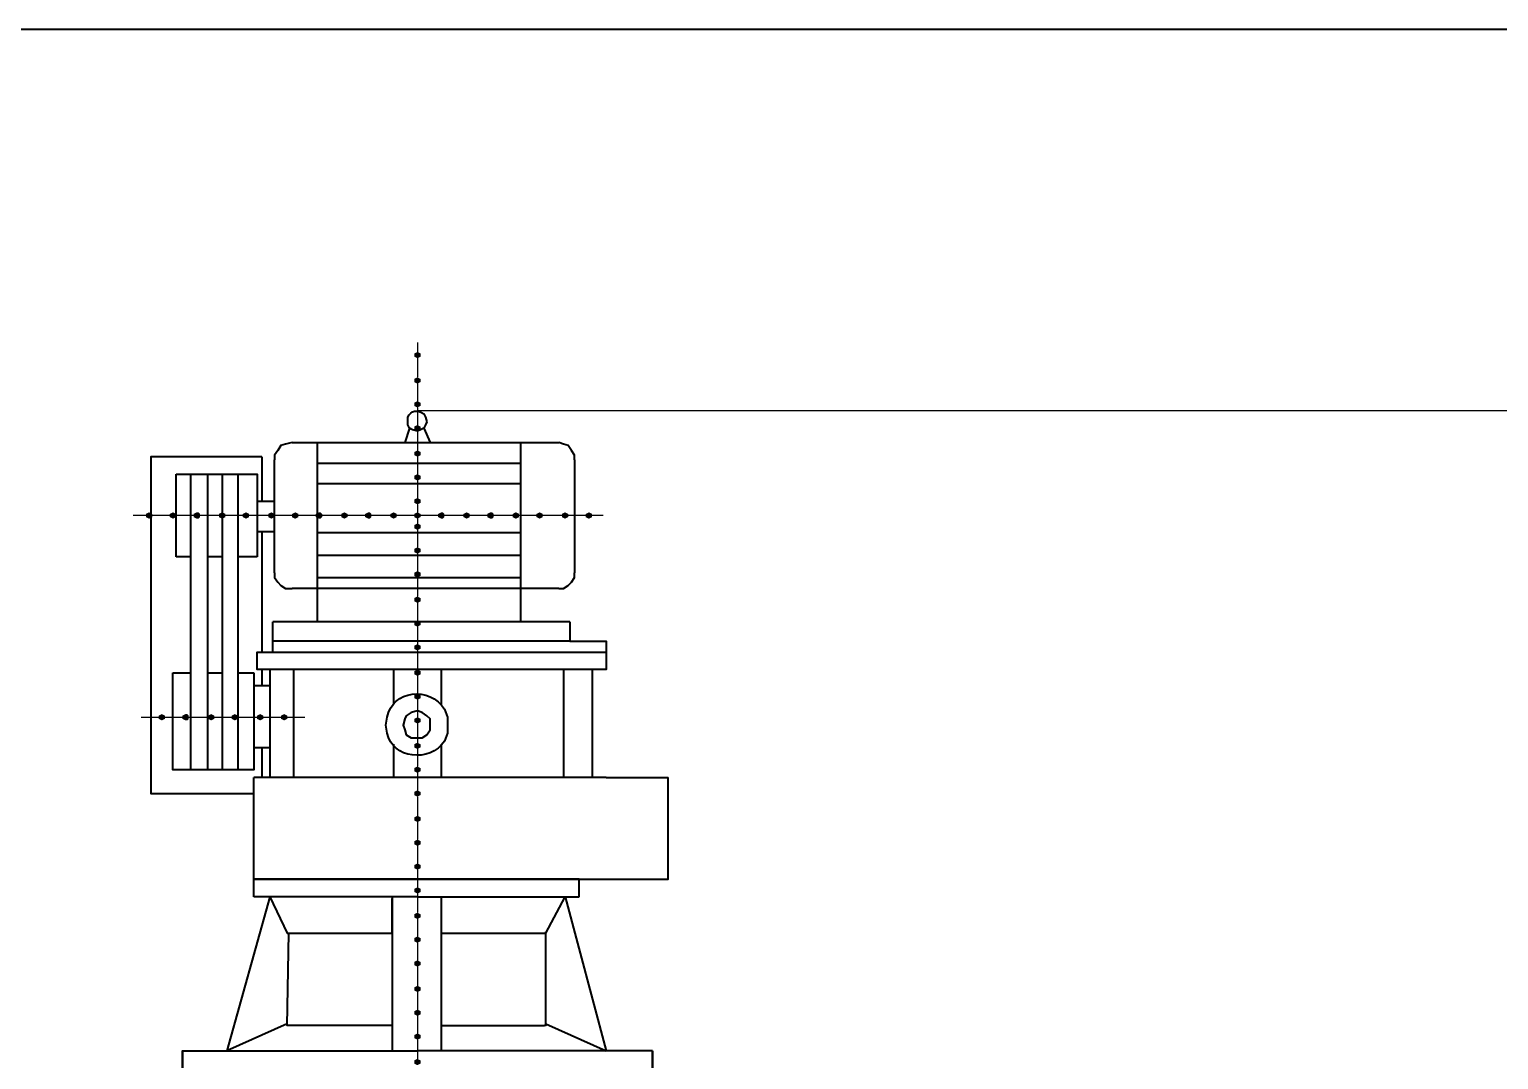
# Model space of a CAD drawing. Header units: millimetres. Extents: x 0 to 822, y 14 to 1153.
# Drawn here: x 210.2 to 376.8, y 1036.5 to 1153.2 of the extents above; entities that cross this region are included whole.
import ezdxf

# ---------------------------------------------------------------- set-up
doc = ezdxf.new("R2010")
doc.units = ezdxf.units.MM
doc.layers.add('1', color=7, linetype='Continuous')

msp = doc.modelspace()

# ---------------------------------------------------------------- hatches: boundary and pattern name
h = msp.add_hatch(color=0)
h.dxf.hatch_style = 2
h.paths.add_polyline_path([(254.16, 1115.961732), (253.8, 1116.141732), (253.8, 1116.501732), (254.16, 1116.681732), (254.52, 1116.501732), (254.52, 1116.141732)])
h = msp.add_hatch(color=0)
h.dxf.hatch_style = 2
h.paths.add_polyline_path([(254.16, 1113.081732), (253.8, 1113.261732), (253.8, 1113.621732), (254.16, 1113.801732), (254.52, 1113.621732), (254.52, 1113.261732)])
h = msp.add_hatch(color=0)
h.dxf.hatch_style = 2
h.paths.add_polyline_path([(254.16, 1110.381732), (253.8, 1110.561732), (253.8, 1110.921732), (254.16, 1111.101732), (254.52, 1110.921732), (254.52, 1110.561732)])
h = msp.add_hatch(color=0)
h.dxf.hatch_style = 2
h.paths.add_polyline_path([(254.16, 1107.681732), (253.8, 1107.861732), (253.8, 1108.221732), (254.16, 1108.401732), (254.52, 1108.221732), (254.52, 1107.861732)])
h = msp.add_hatch(color=0)
h.dxf.hatch_style = 2
h.paths.add_polyline_path([(254.16, 1104.801732), (253.8, 1104.981732), (253.8, 1105.341732), (254.16, 1105.521732), (254.52, 1105.341732), (254.52, 1104.981732)])
h = msp.add_hatch(color=0)
h.dxf.hatch_style = 2
h.paths.add_polyline_path([(254.16, 1102.101732), (253.8, 1102.281732), (253.8, 1102.641732), (254.16, 1102.821732), (254.52, 1102.641732), (254.52, 1102.281732)])
h = msp.add_hatch(color=0)
h.dxf.hatch_style = 2
h.paths.add_polyline_path([(254.16, 1099.401732), (253.8, 1099.581732), (253.8, 1099.941732), (254.16, 1100.121732), (254.52, 1099.941732), (254.52, 1099.581732)])
h = msp.add_hatch(color=0)
h.dxf.hatch_style = 2
h.paths.add_polyline_path([(223.74, 1097.781732), (223.38, 1097.961732), (223.38, 1098.321732), (223.74, 1098.501732), (224.1, 1098.321732), (224.1, 1097.961732)])
h = msp.add_hatch(color=0)
h.dxf.hatch_style = 2
h.paths.add_polyline_path([(226.44, 1097.781732), (226.08, 1097.961732), (226.08, 1098.321732), (226.44, 1098.501732), (226.8, 1098.321732), (226.8, 1097.961732)])
h = msp.add_hatch(color=0)
h.dxf.hatch_style = 2
h.paths.add_polyline_path([(229.14, 1097.781732), (228.78, 1097.961732), (228.78, 1098.321732), (229.14, 1098.501732), (229.32, 1098.501732), (229.5, 1098.321732), (229.5, 1097.961732), (229.32, 1097.781732)])
h = msp.add_hatch(color=0)
h.dxf.hatch_style = 2
h.paths.add_polyline_path([(232.02, 1097.781732), (231.66, 1097.961732), (231.66, 1098.321732), (232.02, 1098.501732), (232.38, 1098.321732), (232.38, 1097.961732)])
h = msp.add_hatch(color=0)
h.dxf.hatch_style = 2
h.paths.add_polyline_path([(234.72, 1097.781732), (234.36, 1097.961732), (234.36, 1098.321732), (234.72, 1098.501732), (235.08, 1098.321732), (235.08, 1097.961732)])
h = msp.add_hatch(color=0)
h.dxf.hatch_style = 2
h.paths.add_polyline_path([(237.6, 1097.781732), (237.24, 1097.961732), (237.24, 1098.321732), (237.6, 1098.501732), (237.96, 1098.321732), (237.96, 1097.961732)])
h = msp.add_hatch(color=0)
h.dxf.hatch_style = 2
h.paths.add_polyline_path([(240.3, 1097.781732), (239.94, 1097.961732), (239.94, 1098.321732), (240.3, 1098.501732), (240.66, 1098.321732), (240.66, 1097.961732)])
h = msp.add_hatch(color=0)
h.dxf.hatch_style = 2
h.paths.add_polyline_path([(243, 1097.781732), (242.64, 1097.961732), (242.64, 1098.321732), (243, 1098.501732), (243.18, 1098.501732), (243.36, 1098.321732), (243.36, 1097.961732), (243.18, 1097.781732)])
h = msp.add_hatch(color=0)
h.dxf.hatch_style = 2
h.paths.add_polyline_path([(245.88, 1097.781732), (245.52, 1097.961732), (245.52, 1098.321732), (245.88, 1098.501732), (246.24, 1098.321732), (246.24, 1097.961732)])
h = msp.add_hatch(color=0)
h.dxf.hatch_style = 2
h.paths.add_polyline_path([(248.58, 1097.781732), (248.22, 1097.961732), (248.22, 1098.321732), (248.58, 1098.501732), (248.76, 1098.501732), (248.94, 1098.321732), (248.94, 1097.961732), (248.76, 1097.781732)])
h = msp.add_hatch(color=0)
h.dxf.hatch_style = 2
h.paths.add_polyline_path([(251.46, 1097.781732), (251.1, 1097.961732), (251.1, 1098.321732), (251.46, 1098.501732), (251.82, 1098.321732), (251.82, 1097.961732)])
h = msp.add_hatch(color=0)
h.dxf.hatch_style = 2
h.paths.add_polyline_path([(254.16, 1097.781732), (253.8, 1097.961732), (253.8, 1098.321732), (254.16, 1098.501732), (254.52, 1098.321732), (254.52, 1097.961732)])
h = msp.add_hatch(color=0)
h.dxf.hatch_style = 2
h.paths.add_polyline_path([(256.86, 1097.781732), (256.5, 1097.961732), (256.5, 1098.321732), (256.86, 1098.501732), (257.04, 1098.501732), (257.22, 1098.321732), (257.22, 1097.961732), (257.04, 1097.781732)])
h = msp.add_hatch(color=0)
h.dxf.hatch_style = 2
h.paths.add_polyline_path([(259.74, 1097.781732), (259.38, 1097.961732), (259.38, 1098.321732), (259.74, 1098.501732), (260.1, 1098.321732), (260.1, 1097.961732)])
h = msp.add_hatch(color=0)
h.dxf.hatch_style = 2
h.paths.add_polyline_path([(262.44, 1097.781732), (262.08, 1097.961732), (262.08, 1098.321732), (262.44, 1098.501732), (262.62, 1098.501732), (262.8, 1098.321732), (262.8, 1097.961732), (262.62, 1097.781732)])
h = msp.add_hatch(color=0)
h.dxf.hatch_style = 2
h.paths.add_polyline_path([(265.32, 1097.781732), (264.96, 1097.961732), (264.96, 1098.321732), (265.32, 1098.501732), (265.68, 1098.321732), (265.68, 1097.961732)])
h = msp.add_hatch(color=0)
h.dxf.hatch_style = 2
h.paths.add_polyline_path([(268.02, 1097.781732), (267.66, 1097.961732), (267.66, 1098.321732), (268.02, 1098.501732), (268.38, 1098.321732), (268.38, 1097.961732)])
h = msp.add_hatch(color=0)
h.dxf.hatch_style = 2
h.paths.add_polyline_path([(270.9, 1097.781732), (270.54, 1097.961732), (270.54, 1098.321732), (270.9, 1098.501732), (271.26, 1098.321732), (271.26, 1097.961732)])
h = msp.add_hatch(color=0)
h.dxf.hatch_style = 2
h.paths.add_polyline_path([(273.6, 1097.781732), (273.24, 1097.961732), (273.24, 1098.321732), (273.6, 1098.501732), (273.96, 1098.321732), (273.96, 1097.961732)])
h = msp.add_hatch(color=0)
h.dxf.hatch_style = 2
h.paths.add_polyline_path([(254.16, 1096.521732), (253.8, 1096.701732), (253.8, 1097.061732), (254.16, 1097.241732), (254.52, 1097.061732), (254.52, 1096.701732)])
h = msp.add_hatch(color=0)
h.dxf.hatch_style = 2
h.paths.add_polyline_path([(254.16, 1093.821732), (253.8, 1094.001732), (253.8, 1094.361732), (254.16, 1094.541732), (254.52, 1094.361732), (254.52, 1094.001732)])
h = msp.add_hatch(color=0)
h.dxf.hatch_style = 2
h.paths.add_polyline_path([(254.16, 1091.121732), (253.8, 1091.301732), (253.8, 1091.661732), (254.16, 1091.841732), (254.52, 1091.661732), (254.52, 1091.301732)])
h = msp.add_hatch(color=0)
h.dxf.hatch_style = 2
h.paths.add_polyline_path([(254.16, 1088.241732), (253.8, 1088.421732), (253.8, 1088.781732), (254.16, 1088.961732), (254.52, 1088.781732), (254.52, 1088.421732)])
h = msp.add_hatch(color=0)
h.dxf.hatch_style = 2
h.paths.add_polyline_path([(254.16, 1085.541732), (253.8, 1085.721732), (253.8, 1086.081732), (254.16, 1086.261732), (254.52, 1086.081732), (254.52, 1085.721732)])
h = msp.add_hatch(color=0)
h.dxf.hatch_style = 2
h.paths.add_polyline_path([(254.16, 1082.841732), (253.8, 1083.021732), (253.8, 1083.381732), (254.16, 1083.561732), (254.52, 1083.381732), (254.52, 1083.021732)])
h = msp.add_hatch(color=0)
h.dxf.hatch_style = 2
h.paths.add_polyline_path([(254.16, 1079.961732), (253.8, 1080.141732), (253.8, 1080.501732), (254.16, 1080.681732), (254.52, 1080.501732), (254.52, 1080.141732)])
h = msp.add_hatch(color=0)
h.dxf.hatch_style = 2
h.paths.add_polyline_path([(254.16, 1077.261732), (253.8, 1077.441732), (253.8, 1077.801732), (254.16, 1077.981732), (254.52, 1077.801732), (254.52, 1077.441732)])
h = msp.add_hatch(color=0)
h.dxf.hatch_style = 2
h.paths.add_polyline_path([(225.18, 1074.921732), (224.82, 1075.101732), (224.82, 1075.461732), (225.18, 1075.641732), (225.54, 1075.461732), (225.54, 1075.101732)])
h = msp.add_hatch(color=0)
h.dxf.hatch_style = 2
h.paths.add_polyline_path([(227.88, 1074.921732), (227.52, 1075.101732), (227.52, 1075.461732), (227.88, 1075.641732), (228.06, 1075.641732), (228.24, 1075.461732), (228.24, 1075.101732), (228.06, 1074.921732)])
h = msp.add_hatch(color=0)
h.dxf.hatch_style = 2
h.paths.add_polyline_path([(230.76, 1074.921732), (230.4, 1075.101732), (230.4, 1075.461732), (230.76, 1075.641732), (231.12, 1075.461732), (231.12, 1075.101732)])
h = msp.add_hatch(color=0)
h.dxf.hatch_style = 2
h.paths.add_polyline_path([(233.46, 1074.921732), (233.1, 1075.101732), (233.1, 1075.461732), (233.46, 1075.641732), (233.82, 1075.461732), (233.82, 1075.101732)])
h = msp.add_hatch(color=0)
h.dxf.hatch_style = 2
h.paths.add_polyline_path([(236.34, 1074.921732), (235.98, 1075.101732), (235.98, 1075.461732), (236.34, 1075.641732), (236.7, 1075.461732), (236.7, 1075.101732)])
h = msp.add_hatch(color=0)
h.dxf.hatch_style = 2
h.paths.add_polyline_path([(239.04, 1074.921732), (238.68, 1075.101732), (238.68, 1075.461732), (239.04, 1075.641732), (239.4, 1075.461732), (239.4, 1075.101732)])
h = msp.add_hatch(color=0)
h.dxf.hatch_style = 2
h.paths.add_polyline_path([(254.16, 1074.561732), (253.8, 1074.741732), (253.8, 1075.101732), (254.16, 1075.281732), (254.52, 1075.101732), (254.52, 1074.741732)])
h = msp.add_hatch(color=0)
h.dxf.hatch_style = 2
h.paths.add_polyline_path([(254.16, 1071.681732), (253.8, 1071.861732), (253.8, 1072.221732), (254.16, 1072.401732), (254.52, 1072.221732), (254.52, 1071.861732)])
h = msp.add_hatch(color=0)
h.dxf.hatch_style = 2
h.paths.add_polyline_path([(254.16, 1068.981732), (253.8, 1069.161732), (253.8, 1069.521732), (254.16, 1069.701732), (254.52, 1069.521732), (254.52, 1069.161732)])
h = msp.add_hatch(color=0)
h.dxf.hatch_style = 2
h.paths.add_polyline_path([(254.16, 1066.281732), (253.8, 1066.461732), (253.8, 1066.821732), (254.16, 1067.001732), (254.52, 1066.821732), (254.52, 1066.461732)])
h = msp.add_hatch(color=0)
h.dxf.hatch_style = 2
h.paths.add_polyline_path([(254.16, 1063.401732), (253.8, 1063.581732), (253.8, 1063.941732), (254.16, 1064.121732), (254.52, 1063.941732), (254.52, 1063.581732)])
h = msp.add_hatch(color=0)
h.dxf.hatch_style = 2
h.paths.add_polyline_path([(254.16, 1060.701732), (253.8, 1060.881732), (253.8, 1061.241732), (254.16, 1061.421732), (254.52, 1061.241732), (254.52, 1060.881732)])
h = msp.add_hatch(color=0)
h.dxf.hatch_style = 2
h.paths.add_polyline_path([(254.16, 1058.001732), (253.8, 1058.181732), (253.8, 1058.541732), (254.16, 1058.721732), (254.52, 1058.541732), (254.52, 1058.181732)])
h = msp.add_hatch(color=0)
h.dxf.hatch_style = 2
h.paths.add_polyline_path([(254.16, 1055.301732), (253.8, 1055.481732), (253.8, 1055.841732), (254.16, 1056.021732), (254.52, 1055.841732), (254.52, 1055.481732)])
h = msp.add_hatch(color=0)
h.dxf.hatch_style = 2
h.paths.add_polyline_path([(254.16, 1052.421732), (253.8, 1052.601732), (253.8, 1052.961732), (254.16, 1053.141732), (254.52, 1052.961732), (254.52, 1052.601732)])
h = msp.add_hatch(color=0)
h.dxf.hatch_style = 2
h.paths.add_polyline_path([(254.16, 1049.721732), (253.8, 1049.901732), (253.8, 1050.261732), (254.16, 1050.441732), (254.52, 1050.261732), (254.52, 1049.901732)])
h = msp.add_hatch(color=0)
h.dxf.hatch_style = 2
h.paths.add_polyline_path([(254.16, 1047.021732), (253.8, 1047.201732), (253.8, 1047.561732), (254.16, 1047.741732), (254.52, 1047.561732), (254.52, 1047.201732)])
h = msp.add_hatch(color=0)
h.dxf.hatch_style = 2
h.paths.add_polyline_path([(254.16, 1044.141732), (253.8, 1044.321732), (253.8, 1044.681732), (254.16, 1044.861732), (254.52, 1044.681732), (254.52, 1044.321732)])
h = msp.add_hatch(color=0)
h.dxf.hatch_style = 2
h.paths.add_polyline_path([(254.16, 1041.441732), (253.8, 1041.621732), (253.8, 1041.981732), (254.16, 1042.161732), (254.52, 1041.981732), (254.52, 1041.621732)])
h = msp.add_hatch(color=0)
h.dxf.hatch_style = 2
h.paths.add_polyline_path([(254.16, 1038.741732), (253.8, 1038.921732), (253.8, 1039.281732), (254.16, 1039.461732), (254.52, 1039.281732), (254.52, 1038.921732)])
h = msp.add_hatch(color=0)
h.dxf.hatch_style = 2
h.paths.add_polyline_path([(254.16, 1035.861732), (253.8, 1036.041732), (253.8, 1036.401732), (254.16, 1036.581732), (254.52, 1036.401732), (254.52, 1036.041732)])

# ---------------------------------------------------------------- linework, layer by layer
at = {"layer": '1', "color": 0, "lineweight": 40}
for points in [[(43.56, 14.721732), (819, 14.721732), (819, 1153.221732), (43.56, 1153.221732), (43.56, 14.721732)], [(253.26, 1108.041732), (252.72, 1106.421732)], [(254.88, 1108.041732), (255.6, 1106.421732)], [(239.94, 1106.421732), (239.22, 1106.241732), (238.68, 1106.061732), (238.32, 1105.521732), (237.96, 1104.981732), (237.96, 1104.441732)], [(239.94, 1106.421732), (265.86, 1106.421732), (265.86, 1086.081732)], [(242.82, 1086.081732), (242.82, 1106.421732)], [(265.86, 1106.421732), (270.18, 1106.421732)], [(271.98, 1104.441732), (271.98, 1104.981732), (271.62, 1105.521732), (271.26, 1106.061732), (270.72, 1106.241732), (270.18, 1106.421732)], [(236.52, 1104.801732), (223.92, 1104.801732), (223.92, 1066.641732), (235.62, 1066.641732)], [(236.52, 1104.801732), (236.52, 1099.761732)], [(237.96, 1091.661732), (237.96, 1104.441732)], [(242.82, 1104.081732), (265.86, 1104.081732)], [(271.98, 1104.441732), (271.98, 1091.661732)], [(226.8, 1102.821732), (235.98, 1102.821732), (235.98, 1093.461732)], [(226.8, 1093.461732), (226.8, 1102.821732)], [(228.42, 1102.821732), (228.42, 1069.341732)], [(230.4, 1069.341732), (230.4, 1102.821732)], [(232.02, 1102.821732), (232.02, 1069.341732)], [(233.82, 1069.341732), (233.82, 1102.821732)], [(265.86, 1101.741732), (242.82, 1101.741732)], [(235.98, 1099.761732), (237.96, 1099.761732)], [(235.98, 1096.341732), (237.96, 1096.341732)], [(236.52, 1096.341732), (236.52, 1082.661732)], [(265.86, 1096.161732), (242.82, 1096.161732)], [(228.42, 1093.461732), (226.8, 1093.461732)], [(232.02, 1093.461732), (230.4, 1093.461732)], [(235.98, 1093.461732), (233.82, 1093.461732)], [(242.82, 1093.641732), (265.86, 1093.641732)], [(237.96, 1091.661732), (237.96, 1091.121732), (238.32, 1090.581732), (238.68, 1090.221732), (239.22, 1089.861732), (239.94, 1089.861732)], [(270.18, 1089.861732), (270.72, 1089.861732), (271.26, 1090.221732), (271.62, 1090.581732), (271.98, 1091.121732), (271.98, 1091.661732)], [(270.18, 1089.861732), (239.94, 1089.861732)], [(242.82, 1091.121732), (265.86, 1091.121732)], [(271.44, 1086.081732), (237.78, 1086.081732)], [(271.44, 1086.081732), (271.44, 1083.921732), (237.78, 1083.921732), (237.78, 1086.081732)], [(271.44, 1083.921732), (275.58, 1083.921732), (275.58, 1080.681732), (235.98, 1080.681732), (235.98, 1082.661732), (237.78, 1082.661732), (237.78, 1083.921732)], [(237.78, 1082.661732), (275.58, 1082.661732)], [(235.62, 1080.321732), (235.62, 1069.341732), (226.44, 1069.341732), (226.44, 1080.321732)], [(226.44, 1080.321732), (228.42, 1080.321732)], [(230.4, 1080.321732), (232.02, 1080.321732)], [(233.82, 1080.321732), (235.62, 1080.321732)], [(236.52, 1080.681732), (236.52, 1078.881732)], [(237.42, 1080.681732), (237.42, 1068.441732)], [(240.12, 1080.681732), (240.12, 1068.441732)], [(251.46, 1080.681732), (251.46, 1076.721732)], [(256.86, 1080.681732), (256.86, 1076.721732)], [(270.72, 1080.681732), (270.72, 1068.441732)], [(273.96, 1080.681732), (273.96, 1068.441732)], [(235.62, 1078.881732), (237.42, 1078.881732)], [(255.6, 1074.381732), (255.6, 1075.101732), (255.24, 1075.461732), (254.7, 1075.821732), (254.16, 1076.001732), (253.44, 1075.821732), (252.9, 1075.461732), (252.72, 1075.101732), (252.54, 1074.381732), (252.72, 1073.841732), (252.9, 1073.301732), (253.44, 1072.941732), (254.16, 1072.941732), (254.7, 1072.941732), (255.24, 1073.301732), (255.6, 1073.841732), (255.6, 1074.381732)], [(235.62, 1071.861732), (237.42, 1071.861732)], [(236.52, 1071.861732), (236.52, 1068.441732)], [(251.46, 1072.221732), (251.46, 1068.441732)], [(256.86, 1072.221732), (256.86, 1068.441732)], [(275.58, 1068.441732), (235.62, 1068.441732)], [(235.62, 1056.921732), (282.6, 1056.921732), (282.6, 1068.441732)], [(235.62, 1056.921732), (235.62, 1068.441732)], [(275.58, 1068.441732), (282.6, 1068.441732)], [(254.16, 1056.921732), (235.62, 1056.921732)], [(235.62, 1054.941732), (235.62, 1056.921732)], [(272.52, 1054.941732), (272.52, 1056.921732), (254.16, 1056.921732)], [(237.42, 1054.941732), (232.56, 1037.481732)], [(254.16, 1054.941732), (235.62, 1054.941732)], [(237.42, 1054.941732), (239.4, 1050.801732), (251.28, 1050.801732)], [(251.28, 1054.941732), (251.28, 1037.481732)], [(251.28, 1050.801732), (251.28, 1054.761732)], [(254.16, 1054.941732), (272.52, 1054.941732)], [(256.86, 1054.941732), (256.86, 1037.481732)], [(256.86, 1054.761732), (256.86, 1050.801732), (268.74, 1050.801732)], [(268.74, 1050.801732), (270.9, 1054.941732)], [(270.9, 1054.941732), (275.58, 1037.481732)], [(239.4, 1040.361732), (239.58, 1050.801732)], [(268.74, 1040.361732), (268.74, 1050.981732)], [(239.4, 1040.541732), (232.56, 1037.481732)], [(239.58, 1040.361732), (239.4, 1040.361732), (239.4, 1040.541732)], [(251.28, 1040.361732), (239.58, 1040.361732)], [(256.86, 1040.361732), (268.56, 1040.361732)], [(268.74, 1040.541732), (268.74, 1040.361732), (268.56, 1040.361732)], [(268.74, 1040.541732), (275.58, 1037.481732)], [(227.52, 1037.481732), (254.16, 1037.481732)], [(227.52, 1035.321732), (227.52, 1037.481732), (227.52, 1035.321732)], [(280.8, 1037.481732), (254.16, 1037.481732)], [(280.8, 1037.481732), (280.8, 1035.321732), (280.8, 1037.481732)]]:
    msp.add_lwpolyline(points, dxfattribs=at)
at = {"layer": '1', "color": 0, "lineweight": 25}
for points in [[(254.16, 1117.761732), (254.16, 1116.501732)], [(254.16, 1115.961732), (254.16, 1113.801732)], [(254.16, 1113.261732), (254.16, 1110.921732)], [(254.16, 1110.381732), (254.16, 1108.221732)], [(254.16, 1110.021732), (425.34, 1110.021732)], [(254.16, 1107.681732), (254.16, 1105.521732)], [(254.16, 1104.981732), (254.16, 1102.641732)], [(254.16, 1102.101732), (254.16, 1099.941732)], [(223.38, 1098.141732), (221.94, 1098.141732)], [(226.08, 1098.141732), (223.92, 1098.141732)], [(228.96, 1098.141732), (226.62, 1098.141732)], [(231.66, 1098.141732), (229.5, 1098.141732)], [(234.54, 1098.141732), (232.2, 1098.141732)], [(237.24, 1098.141732), (235.08, 1098.141732)], [(239.94, 1098.141732), (237.78, 1098.141732)], [(242.82, 1098.141732), (240.66, 1098.141732)], [(245.52, 1098.141732), (243.36, 1098.141732)], [(248.4, 1098.141732), (246.06, 1098.141732)], [(251.1, 1098.141732), (248.94, 1098.141732)], [(253.8, 1098.141732), (251.64, 1098.141732)], [(254.16, 1099.401732), (254.16, 1097.241732)], [(256.68, 1098.141732), (254.52, 1098.141732)], [(259.38, 1098.141732), (257.22, 1098.141732)], [(262.26, 1098.141732), (259.92, 1098.141732)], [(264.96, 1098.141732), (262.8, 1098.141732)], [(267.84, 1098.141732), (265.5, 1098.141732)], [(270.54, 1098.141732), (268.38, 1098.141732)], [(273.24, 1098.141732), (271.08, 1098.141732)], [(275.22, 1098.141732), (273.78, 1098.141732)], [(254.16, 1096.701732), (254.16, 1094.541732)], [(254.16, 1093.821732), (254.16, 1091.661732)], [(254.16, 1091.121732), (254.16, 1088.961732)], [(254.16, 1088.421732), (254.16, 1086.261732)], [(254.16, 1085.721732), (254.16, 1083.381732)], [(254.16, 1082.841732), (254.16, 1080.681732)], [(254.16, 1080.141732), (254.16, 1077.981732)], [(254.16, 1077.441732), (254.16, 1075.101732)], [(222.84, 1075.281732), (224.82, 1075.281732)], [(225.36, 1075.281732), (227.7, 1075.281732)], [(228.24, 1075.281732), (230.4, 1075.281732)], [(230.94, 1075.281732), (233.28, 1075.281732)], [(233.82, 1075.281732), (235.98, 1075.281732)], [(236.52, 1075.281732), (238.68, 1075.281732)], [(239.4, 1075.281732), (241.38, 1075.281732)], [(254.16, 1074.561732), (254.16, 1072.401732)], [(254.16, 1071.861732), (254.16, 1069.701732)], [(254.16, 1069.161732), (254.16, 1066.821732)], [(254.16, 1066.281732), (254.16, 1064.121732)], [(254.16, 1063.581732), (254.16, 1061.421732)], [(254.16, 1060.881732), (254.16, 1058.541732)], [(254.16, 1058.001732), (254.16, 1055.841732)], [(250.74, 1056.921732), (254.16, 1056.921732)], [(254.16, 1055.301732), (254.16, 1053.141732)], [(254.16, 1052.601732), (254.16, 1050.261732)], [(254.16, 1049.721732), (254.16, 1047.561732)], [(254.16, 1047.021732), (254.16, 1044.861732)], [(254.16, 1044.321732), (254.16, 1041.981732)], [(254.16, 1041.441732), (254.16, 1039.281732)], [(254.16, 1038.741732), (254.16, 1036.581732)]]:
    msp.add_lwpolyline(points, dxfattribs=at)
at = {"layer": '1', "color": 0, "lineweight": 40}
for points, knots in [([(255.24, 1108.761732), (255.24, 1108.761732), (255.06, 1109.301732), (255.06, 1109.301732), (255.06, 1109.301732), (254.88, 1109.661732), (254.88, 1109.661732), (254.16, 1110.201732), (253.44, 1110.021732), (253.08, 1109.301732), (253.08, 1109.301732), (253.08, 1108.761732), (253.08, 1108.761732), (253.08, 1108.761732), (253.08, 1108.401732), (253.08, 1108.401732), (253.08, 1108.401732), (253.26, 1108.041732), (253.26, 1108.041732), (253.26, 1108.041732), (253.62, 1107.861732), (253.62, 1107.861732), (253.62, 1107.861732), (254.16, 1107.681732), (254.16, 1107.681732), (254.16, 1107.681732), (254.52, 1107.861732), (254.52, 1107.861732), (254.52, 1107.861732), (254.88, 1108.041732), (254.88, 1108.041732), (254.88, 1108.041732), (255.06, 1108.401732), (255.06, 1108.401732), (255.06, 1108.401732), (255.24, 1108.761732), (255.24, 1108.761732)], [0, 0, 0, 0, 1, 1, 1, 2, 2, 2, 3, 3, 3, 4, 4, 4, 5, 5, 5, 6, 6, 6, 7, 7, 7, 8, 8, 8, 9, 9, 9, 10, 10, 10, 11, 11, 11, 12, 12, 12, 12]), ([(257.58, 1074.381732), (257.58, 1074.381732), (257.58, 1075.281732), (257.58, 1075.281732), (257.58, 1075.281732), (257.22, 1076.181732), (257.22, 1076.181732), (255.6, 1078.881732), (251.28, 1078.341732), (250.74, 1075.281732), (250.74, 1075.281732), (250.56, 1074.381732), (250.56, 1074.381732), (250.56, 1074.381732), (250.74, 1073.481732), (250.74, 1073.481732), (251.28, 1070.601732), (255.6, 1070.061732), (257.22, 1072.581732), (257.22, 1072.581732), (257.58, 1073.481732), (257.58, 1073.481732), (257.58, 1073.481732), (257.58, 1074.381732), (257.58, 1074.381732)], [0, 0, 0, 0, 1, 1, 1, 2, 2, 2, 3, 3, 3, 4, 4, 4, 5, 5, 5, 6, 6, 6, 7, 7, 7, 8, 8, 8, 8])]:
    msp.add_open_spline(points, degree=3, knots=knots, dxfattribs=at)

doc.saveas('drawing.dxf')
